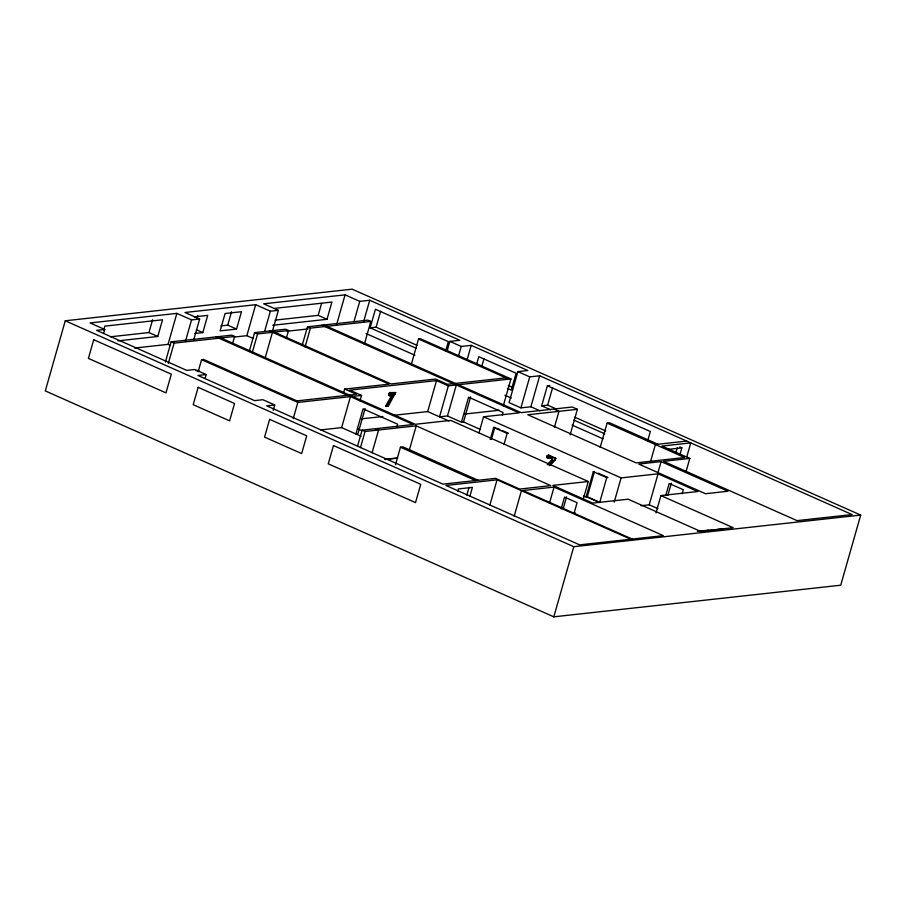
<?xml version="1.0" encoding="UTF-8"?>
<svg xmlns="http://www.w3.org/2000/svg" width="906" height="906" viewBox="0 0 906 906"><rect width="100%" height="100%" fill="white"/><g stroke="black" fill="none" stroke-linecap="round" stroke-linejoin="round"><path stroke-width="1.36" d="M65.277 320.781L45.3 390.916L553.804 616.827L840.723 585.219L860.7 515.084L352.196 289.173L65.277 320.781L573.781 546.692L860.7 515.084M103.748 329.988L104.847 326.137L162.536 319.784L157.78 336.477L117.95 340.86M103.567 333.499L104.722 329.456L90.045 322.944L176.874 313.374L191.551 319.897L199.66 319.003L193.522 340.554M110.498 336.794L148.958 332.559L152.616 319.716M134.439 348.063L168.052 344.359L176.874 313.374M165.368 362.038L171.132 341.822L231.63 335.163L234.586 336.477L232.672 343.215M168.335 363.351L174.088 343.136L234.586 336.477M185.413 341.449L191.551 319.897M196.987 318.097L197.746 315.447M194.654 333.51L202.797 332.615L207.701 315.39L194.144 316.885M198.142 371.788L201.596 359.659L203.624 359.444L296.908 400.882L347.496 395.31M205.05 378.583L206.206 374.552L194.824 369.489L186.727 370.384L96.614 330.35L104.722 329.456M220.894 325.9L227.723 325.152L231.528 311.789M236.545 329.071L241.494 311.698L225.096 313.51L220.147 330.871L236.545 329.071L227.723 325.152M234.371 337.055L246.851 335.673L255.673 304.688L270.35 311.211L278.38 310.328L272.627 330.531M249.229 351.494L254.597 332.627L285.56 329.218L288.527 330.531L286.217 338.618M252.185 352.808L257.564 333.94L272.457 332.298L265.164 357.904M264.597 331.426L270.35 311.211M273.159 410.361L274.699 404.971L262.865 399.716L254.597 400.633L197.95 375.458L206.206 374.552M302.094 345.662L307.474 326.806L367.87 320.146L370.826 321.46L364.303 344.371M305.062 346.975L310.43 328.119L370.826 321.46M275.062 320.124L318.176 315.367L321.573 303.442M293.238 418.595L297.848 402.423L296.908 400.882M272.751 325.265L326.998 319.286L331.913 302.06L274.88 308.346M336.636 324.484L345.073 294.846L359.75 301.358L369.727 300.26L459.84 340.294L449.863 341.392L447.168 350.826M353.997 321.573L359.75 301.358M363.589 321.823L369.727 300.26M343.555 393.102L344.699 389.059L389.172 384.155L269.49 330.984M320.86 429.897L341.63 427.609L350.452 396.624L297.848 402.423L201.596 359.659M416.194 348.289L370.135 327.825L375.424 309.252L448.345 341.653L445.707 350.939M370.135 327.825L376.103 327.168L380.633 311.256M359.988 400.792L361.528 395.412L349.693 390.146L436.522 380.588L448.357 385.843L456.307 384.971L447.473 415.956L439.523 416.828L448.357 385.843M365.095 408.617L357.938 433.736L355.911 433.963L363.068 408.833L397.689 424.223L396.93 426.862M357.496 446.33L362.106 430.169L413.261 424.529L215.979 336.885M360.463 447.643L365.073 431.483L416.216 425.843L550.803 485.639L519.67 489.07L495.559 478.357L442.977 484.144L266.749 405.854L274.699 404.971M372.049 452.898L378.572 429.988L375.616 428.674M393.85 394.37L390.962 394.688L389.682 395.729L388.549 395.231L389.07 393.464L389.818 392.57L395.695 392.558L388.153 406.364L385.605 406.013L392.717 393.861L393.85 394.37L386.749 406.511M389.682 395.729L390.95 393.079L395.695 392.558M411.233 364.608L418.515 339.014L420.554 338.787L510.939 378.946L503.272 405.888M395.458 464.71L400.452 447.202L403.034 446.907L478.13 480.271M409.308 450.089L416.216 425.843M392.683 415.424L427.7 411.573L436.522 380.588M458.549 355.877L461.233 346.454L471.211 345.356L527.87 370.52L517.892 371.619L509.07 402.604L520.905 407.859L530.882 406.76L539.908 410.769M466.986 360.169L471.211 345.356M476.567 364.439L478.787 356.67L516.103 373.249L511.301 390.078L507.451 388.357M447.473 415.956L461.471 422.173L468.595 397.168L503.045 412.479L502.298 415.107M461.471 422.173L463.498 421.947L470.622 396.941M481.799 366.364L484.008 358.606M457.734 491.516L458.47 488.923L472.411 487.383L469.818 496.477M478.957 432.955L483.566 416.783L519.104 412.864L321.823 325.22M466.85 495.163L469.07 487.36M490.248 439.512L493.702 427.417L499.761 429.455M491.414 439.387L494.869 427.281M504.087 444.144L507.145 433.385L508.311 433.261L502.207 430.543M489.772 505.435L497.054 479.829L630.746 539.229M520.905 407.859L529.727 376.873L539.704 375.775L852.104 514.574L797.042 520.633L663.554 461.324L689.806 458.436L685.967 471.913M530.882 406.76L539.704 375.775M550.678 409.806L541.675 405.797L547.383 385.763L549.761 385.503M514.166 516.273L521.46 490.678M541.675 405.797L547.632 405.141L552.581 387.779M554.359 427.507L558.968 411.335L553.804 409.048M552.275 458.572L549.115 457.168L548.855 458.108L546.59 457.53L547.122 455.786L548.877 455.197L555.797 458.266L555.265 459.897L550.033 465.503M548.877 455.197L546.59 457.53M548.073 458.198L549.115 457.168M549.455 503.249L554.064 487.088L663.339 535.639L579.636 544.857L445.956 485.469L497.054 479.829M570.101 434.903L577.394 409.308L572.241 407.009L521.131 412.649L323.85 324.994M561.176 508.9L564.54 497.1L577.088 502.683L574.098 513.17M563.204 508.685L566.567 496.873M583.305 499.025L588.3 481.505L450.746 420.395L415.288 424.302L218.006 336.658M586.035 497.213L593.317 471.675L594.483 471.539L587.201 497.088L583.464 496.069M600.202 447.349L607.111 423.091L609.625 422.819L657.892 444.257M553.804 616.827L573.781 546.692M599.874 501.845L606.76 477.643L607.937 477.519L598.153 473.17M614.2 502.139L621.108 477.892L658.062 473.827L697.88 491.516L660.927 495.582L655.989 512.943M647.677 440.86L650.338 431.505L547.383 385.763M650.383 462.049L655.378 444.54L686.703 441.086M657.665 473.725L661.12 461.596L727.869 491.245L705.491 493.713L638.753 464.065L661.12 461.596M640.995 505.718L649.228 504.812L658.062 473.827M675.887 452.774L677.416 447.394M665.74 495.525L669.183 483.464L683.294 489.738L682.15 493.759M667.881 495.288L671.312 483.226M679.953 454.574L681.867 447.858L679.84 446.952M686.544 457.711L690.768 442.887L661.946 446.069L689.806 458.436M549.251 465.593L555.797 458.266M547.247 464.699L552.547 459.127L548.334 457.258M548.028 464.619L552.445 459.965M255.673 304.688L184.983 312.479L199.66 319.003M345.073 294.846L263.703 303.804L278.38 310.328M274.337 332.094L288.527 330.531M287.145 331.234L308.187 328.923M196.092 370.724L198.901 370.418M349.523 395.084L356.534 394.314L344.699 389.059M453.34 383.646L447.417 384.303L435.593 379.048L391.052 383.951L271.37 330.781M455.367 383.431L505.956 377.859L510.939 378.946L458.334 384.744M352.479 396.409L361.528 395.412M388.549 395.231L390.701 395.628M385.605 406.013L388.153 406.364M361.868 418.821L382.876 416.511M464.733 414.053L499.342 410.237M577.394 409.308L527.802 414.767L636.057 462.864L684.596 457.519L607.111 423.091M385.084 459.285L397.632 457.904M384.993 459.557L397.553 458.176M547.122 455.786L547.904 455.695M546.862 456.601L547.643 456.511M554.483 459.988L555.265 459.897M668.639 449.319L681.867 447.858M588.3 481.505L552.83 485.412L592.649 503.102L628.118 499.195L700.349 531.29M554.064 487.088L522.932 490.52L632.207 539.07M572.649 513.249L575.378 512.943M697.405 531.392L708.345 530.191M699.489 531.426L733.158 527.677L660.927 495.582M700.984 531.448L703.724 531.143M706.657 530.712L723.067 528.911M449.863 341.392L461.233 346.454M517.892 371.619L529.727 376.873M418.515 339.014L505.956 377.859M508.266 385.424L512.128 387.134M376.103 327.168L417.043 345.356M547.632 405.141L556.68 409.161M574.766 417.202L605.774 430.973M573.849 420.09L604.732 433.815M366.047 333.533L414.971 355.265M504.88 395.22L511.324 398.074M572.139 425.095L603.09 438.844M318.176 315.367L326.998 319.286M307.474 326.806L310.43 328.119M483.566 416.783L621.108 477.892M493.702 427.417L507.145 433.385M593.317 471.675L606.76 477.643M548.107 455.276L555.016 458.357M463.498 421.947L480.089 429.319M649.228 504.812L657.847 508.64M394.042 393.714L395.175 394.223M389.818 392.57L390.95 393.079M254.597 332.627L257.564 333.94M389.07 393.464L390.214 393.963M388.821 394.291L389.954 394.801M427.7 411.573L448.957 421.018M246.851 335.673L252.967 338.391M587.054 496.669L599.897 502.377M587.201 497.088L599.432 502.524M196.489 329.818L202.797 332.615M171.132 341.822L174.088 343.136M148.958 332.559L157.78 336.477M362.106 430.169L365.073 431.483M400.452 447.202L475.537 480.554M168.052 344.359L170.498 345.446M358.278 429.048L361.822 430.622M341.63 427.609L361.041 436.239M93.726 339.716L88.403 358.414L165.991 392.876L171.325 374.178L93.726 339.716M198.142 387.326L193.204 404.688L229.603 420.86L234.552 403.498L198.142 387.326M269.626 419.353L264.563 437.111L301.653 453.589L306.715 435.831L269.626 419.353M333.476 445.548L328.266 463.838L415.526 502.615L420.735 484.314L333.476 445.548"/></g></svg>
